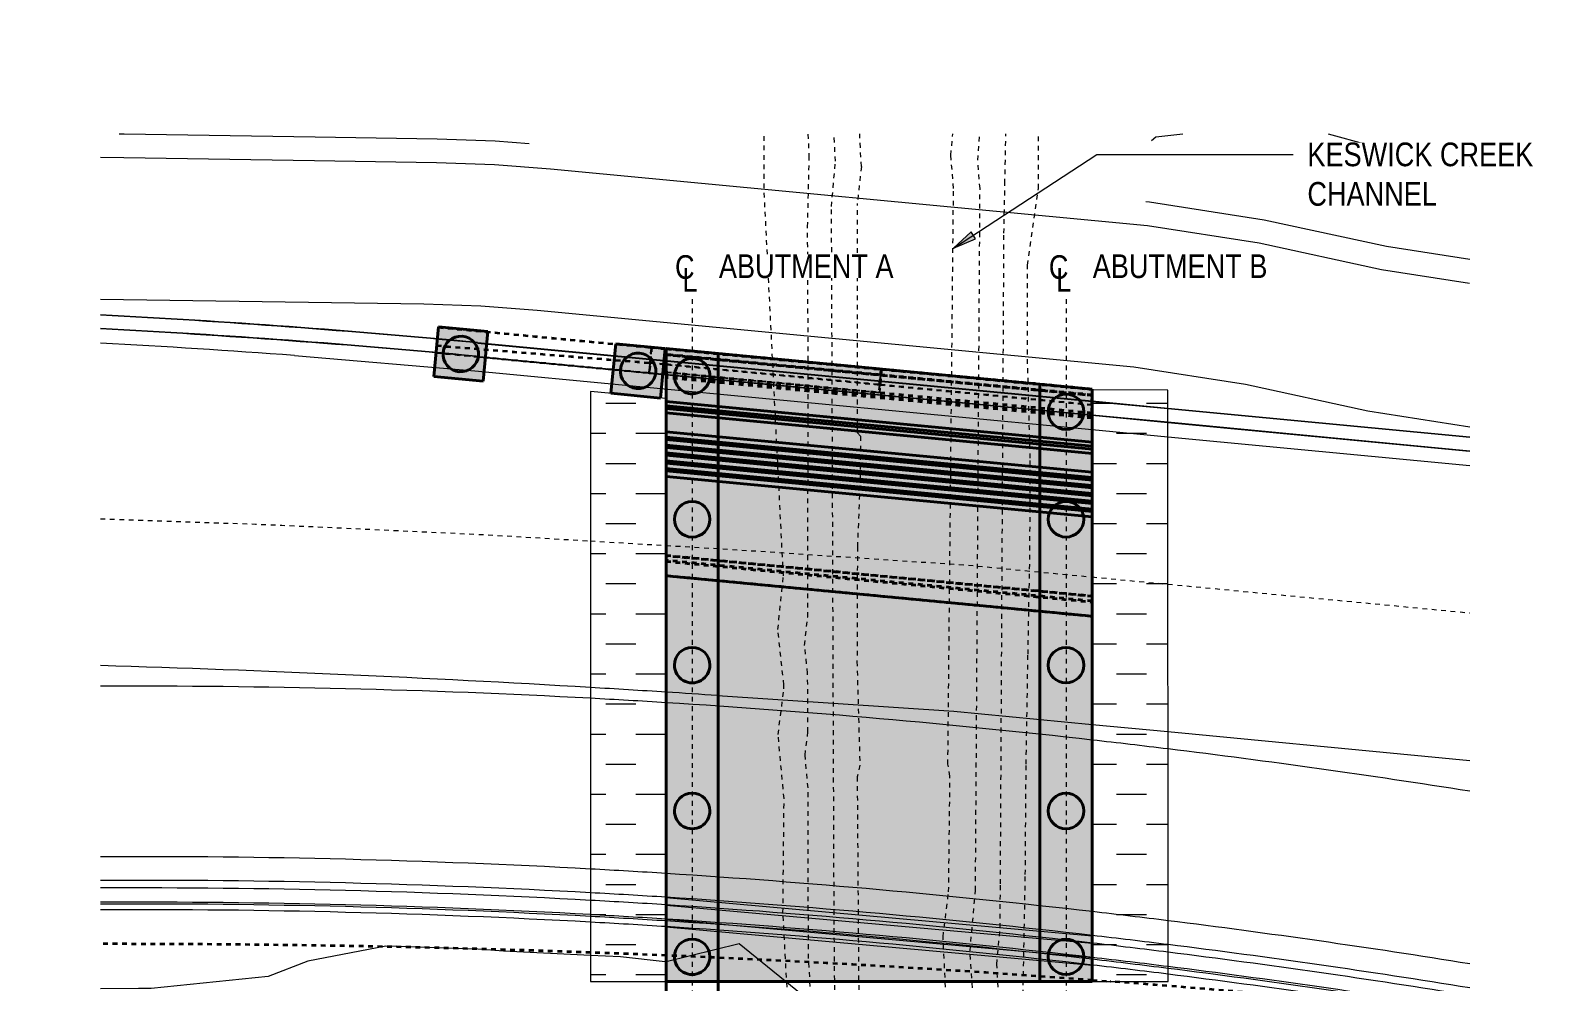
# Model space of a CAD drawing. Header units: metres. Extents: x 567 to 803, y 3 to 1697.
# Drawn here: x 628.19 to 660.23, y 1676.5 to 1696.59 of the extents above; entities that cross this region are included whole.
import ezdxf

# ---------------------------------------------------------------- set-up
doc = ezdxf.new("R2010")
doc.units = ezdxf.units.M
for name, pattern in [('ControlLine', [0.02, 0.0125, -0.0025, 0.0025, -0.0025]), ('IMPORT-LNMK-LaneLine3 _3_', [0.012, 0.003, -0.009]), ('JacobsDash', [0.0045, 0.003, -0.0015]), ('JacobsDoubleCenter', [0.0255, 0.015, -0.0015, 0.003, -0.0015, 0.003, -0.0015]), ('JacobsGridLine', [0.0145, 0.01, -0.001, 0.0025, -0.001])]:
    doc.linetypes.add(name, pattern=pattern)
for name, color, linetype, lineweight in [('BRIDGE-ABUTMENT-CONC', 7, 'Continuous', 40), ('D-BDGE', 7, 'Continuous', 13), ('D-BDGE-FLOOR', 7, 'Continuous', 40), ('D-BDGE-FLOOR-PAT', 7, 'Continuous', 40), ('D-BDGE-FNDN', 7, 'Continuous', 40), ('D-BDGE-FNDN-PILE-CAP', 7, 'Continuous', 40), ('D-BDGE-FNDN-PILE-CONC', 7, 'Continuous', 40), ('D-BDGE-FRAMING', 7, 'Continuous', 40), ('D-BDGE-GEN-MOD', 7, 'Continuous', 25), ('D-BDGE-LINE', 7, 'Continuous', 9), ('D-ENHA-GEN-LINE', 7, 'Continuous', 9), ('D-ENHA-GEN-LINE-GRIDS', 7, 'Continuous', 9), ('D-ENHA-TEXT', 7, 'Continuous', 9)]:
    doc.layers.add(name, color=color, linetype=linetype, lineweight=lineweight)
doc.styles.add('Arial Narrow', font='ARIALN.TTF', dxfattribs={"height": 0.0025})
doc.styles.add('Arial Narrow_1', font='ARIALN.TTF', dxfattribs={"height": 0.5})

# ---------------------------------------------------------------- blocks, each defined once
blk = doc.blocks.new('T2DPAA-T2D-PWA-RW-M2D-000002_ControlLinesMinor_rvt-2-DRG-2871033 - CONSTRUCTION SEQUENCE STAGE B4')
at = {"layer": 'D-BDGE', "color": 150, "linetype": 'ControlLine', "lineweight": 35, "true_color": 0x0080ff}
for p, q in [((589.369, 1676.531), (589.746, 1676.503)), ((597.318, 1675.829), (597.341, 1675.826)), ((568.408, 1666.053), (597.341, 1666.018))]:
    blk.add_line(p, q, dxfattribs=at)
for start, end in [(87.94356, 90.06282), (87.61589, 87.94356), (85.76961, 87.61589), (84.13687, 85.69242)]:
    blk.add_arc((568.715, 1397.294), 280, start, end, dxfattribs=at)
blk = doc.blocks.new('T2DPAA-T2D-C3S-TS-M2D-103201_dwg-40804935-DRG-2871033 - CONSTRUCTION SEQUENCE STAGE B4')
at = {"color": 9, "lineweight": 18, "true_color": 0xc3c3c3}
for p, q in [((156.308, 325.547), (169.353, 325.417)), ((156.305, 325.257), (169.378, 325.126)), ((156.305, 325.247), (169.379, 325.116)), ((156.305, 325.247), (169.379, 325.116)), ((156.308, 325.537), (169.354, 325.407)), ((169.353, 325.417), (170.96, 325.401)), ((169.354, 325.407), (170.961, 325.391)), ((170.96, 325.401), (177.367, 325.337)), ((170.961, 325.391), (177.368, 325.327)), ((169.378, 325.126), (170.985, 325.11)), ((169.379, 325.116), (170.986, 325.1)), ((169.379, 325.116), (170.986, 325.1)), ((170.985, 325.11), (177.392, 325.046)), ((170.986, 325.1), (177.392, 325.036)), ((170.986, 325.1), (177.392, 325.036)), ((169.404, 324.816), (171.012, 324.8)), ((171.012, 324.8), (177.418, 324.736)), ((169.935, 318.611), (171.542, 318.594))]:
    blk.add_line(p, q, dxfattribs=at)
at = {"color": 9, "linetype": 'IMPORT-LNMK-LaneLine3 _3_', "lineweight": 18, "true_color": 0xc3c3c3}
for p, q in [((169.67, 321.713), (171.277, 321.697)), ((159.041, 321.574), (160.644, 321.614))]:
    blk.add_line(p, q, dxfattribs=at)
at = {"color": 9, "lineweight": 18, "true_color": 0xc3c3c3, "flags": 128}
for points in [[(173.847, 331.461), (175.527, 331.151), (176.882, 331.042)], [(170.141, 331.004), (170.223, 331.088), (170.786, 331.201)], [(148.389, 329.299), (148.497, 329.306), (152.519, 329.585), (155.095, 329.763), (156.321, 329.823), (157.037, 329.83)], [(170.128, 329.709), (170.209, 329.708), (172.65, 329.538), (175.273, 329.197), (177.05, 329.073)], [(148.038, 328.773), (148.532, 328.807), (152.553, 329.086), (155.12, 329.263), (156.346, 329.323), (157.537, 329.335), (170.204, 329.208), (172.586, 329.042), (175.208, 328.701), (177.092, 328.569)], [(148.292, 325.785), (155.109, 326.263), (156.316, 326.324), (157.507, 326.335), (170.174, 326.209), (172.556, 326.042), (175.178, 325.701), (177.349, 325.549)], [(152.478, 324.946), (156.302, 324.947), (169.404, 324.816)], [(161.994, 318.549), (166.996, 318.64), (169.935, 318.611)], [(171.542, 318.594), (176.995, 318.54), (177.945, 318.53)], [(178.48, 312.235), (177.76, 312.247), (175.888, 312.252), (175.279, 312.261), (172.807, 312.417), (171.716, 312.498), (170.334, 312.566), (167.856, 312.528), (165.38, 312.287), (164.564, 312.225), (162.895, 313.364), (161.387, 312.856)], [(159.782, 312.853), (157.94, 312.783), (157.397, 312.783), (155.46, 312.682), (153.842, 312.225), (153.032, 311.833), (150.59, 311.373), (150.327, 311.346), (149.525, 311.27)], [(161.387, 312.856), (161.369, 312.849), (160.419, 312.878), (159.782, 312.853)]]:
    blk.add_lwpolyline(points, dxfattribs=at)
at = {"color": 9, "linetype": 'IMPORT-LNMK-LaneLine3 _3_', "lineweight": 18, "true_color": 0xc3c3c3, "flags": 128}
for points in [[(160.644, 321.614), (162.025, 321.649), (167.027, 321.74), (169.67, 321.713)], [(148.684, 321.165), (148.769, 321.169), (151.961, 321.329), (152.515, 321.353), (156.267, 321.498), (157.024, 321.523), (159.041, 321.574)], [(171.277, 321.697), (177.026, 321.64), (177.682, 321.633)]]:
    blk.add_lwpolyline(points, dxfattribs=at)
at = {"color": 9, "lineweight": 18, "true_color": 0xc3c3c3}
for centre, radius, start, end in [((154.429, 138.757), 186.8, 89.42383, 91.87438), ((154.429, 138.757), 186.79, 89.42383, 91.87422), ((154.429, 138.757), 186.51, 89.42382, 91.86974), ((154.429, 138.757), 186.5, 89.42382, 91.86958), ((154.429, 138.757), 186.5, 89.42382, 91.86958), ((154.429, 138.757), 186.2, 90.60064, 91.86472), ((168.47, -39.993), 358.6, 91.2086, 91.46474), ((168.47, -39.993), 358.6, 91.03467, 91.2086), ((168.47, -39.993), 358.6, 91.46474, 93.12088), ((164.973, 138.351), 180, 91.79876, 95.09622), ((164.973, 138.351), 180, 91.28859, 91.79876), ((164.973, 138.351), 180, 88.41116, 91.28859), ((164.973, 138.351), 180, 87.89837, 88.41116), ((164.973, 138.351), 180, 85.84951, 87.89837), ((164.973, 138.351), 176.4, 91.73638, 95.10113), ((164.973, 138.351), 176.4, 91.2157, 91.73638), ((164.973, 138.351), 176.4, 88.2784, 91.2157), ((164.973, 138.351), 176.4, 87.75501, 88.2784), ((164.973, 138.351), 176.4, 85.66414, 87.75501), ((164.973, 138.351), 175.9, 91.72749, 95.10182), ((164.973, 138.351), 175.9, 91.72751, 95.10182), ((164.973, 138.351), 175.74, 91.72465, 95.10205), ((164.973, 138.351), 175.9, 91.20534, 91.72749), ((164.973, 138.351), 175.9, 91.20535, 91.72751), ((164.973, 138.351), 175.74, 91.20203, 91.72465), ((164.973, 138.351), 175.9, 88.25954, 91.20534), ((164.973, 138.351), 175.9, 88.25952, 91.20535), ((164.973, 138.351), 175.74, 88.2535, 91.20203), ((164.973, 138.351), 175.9, 87.73461, 88.25954), ((164.973, 138.351), 175.9, 87.73464, 88.25952), ((164.973, 138.351), 175.9, 85.63778, 87.73461), ((164.973, 138.351), 175.9, 85.63778, 87.73464), ((164.973, 138.351), 175.439, 91.71927, 95.10247), ((164.973, 138.351), 175.439, 91.19575, 91.71927), ((164.973, 138.351), 175.4, 91.19493, 91.71858), ((164.973, 138.351), 175.439, 88.24206, 91.19575), ((164.973, 138.351), 175.4, 88.24053, 91.19493), ((164.973, 138.351), 175.74, 87.72809, 88.2535), ((164.973, 138.351), 175.439, 87.71575, 88.24206), ((164.973, 138.351), 175.74, 85.62934, 87.72809), ((164.973, 138.351), 175.4, 91.71858, 95.10253), ((164.973, 138.351), 175.28, 91.71642, 95.1027), ((164.973, 138.351), 175.28, 91.19242, 91.71642), ((164.973, 138.351), 175.28, 88.23598, 91.19242), ((164.973, 138.351), 175.4, 87.71416, 88.24053), ((164.973, 138.351), 175.28, 87.70919, 88.23598), ((164.973, 138.351), 175.439, 85.61338, 87.71575), ((164.973, 138.351), 175.4, 85.61128, 87.71416), ((164.973, 138.351), 175.28, 85.60489, 87.70919)]:
    blk.add_arc(centre, radius, start, end, dxfattribs=at)
blk = doc.blocks.new('T2DPAA-T2D-PWC-TS-M2D-100010_TempWorksDesign_rvt-2-DRG-2871033 - CONSTRUCTION SEQUENCE STAGE B4')
at = {"color": 9, "lineweight": 18, "true_color": 0xc3c3c3, "rotation": 355.1443168073812}
blk.add_blockref('T2DPAA-T2D-C3S-TS-M2D-103201_dwg-40804935-DRG-2871033 - CONSTRUCTION SEQUENCE STAGE B4', (393.072, 1378.848), dxfattribs=at)
blk = doc.blocks.new('08_ADC_Barrier_Precast_T2D_MBP-02-B - MBP-02-B-7218689-DRG-2871033 - CONSTRUCTION SEQUENCE STAGE B4')
at = {"layer": 'D-BDGE-GEN-MOD', "linetype": 'JacobsDoubleCenter'}
for p, q in [((-2.307, 0.55), (-2.311, 0.55)), ((-2.311, 0.55), (2.246, 0.55)), ((-2.311, 0.55), (-2.31, 0.535)), ((-2.31, 0.535), (-2.283, 0.226)), ((2.246, 0.535), (-2.31, 0.535)), ((-2.305, 0.535), (-2.307, 0.55)), ((2.25, 0.55), (-2.307, 0.55)), ((-2.297, 0.435), (-2.305, 0.535)), ((-2.305, 0.535), (2.25, 0.535)), ((-2.295, 0.42), (-2.297, 0.435)), ((2.25, 0.435), (-2.297, 0.435)), ((-2.296, 0.42), (-2.295, 0.42)), ((-2.265, 0.047), (-2.296, 0.42)), ((2.249, 0.42), (-2.296, 0.42)), ((-2.295, 0.42), (2.25, 0.42)), ((2.246, 0.55), (2.25, 0.55)), ((2.246, 0.535), (2.246, 0.55)), ((2.246, 0.226), (2.246, 0.535)), ((2.25, 0.42), (2.249, 0.42)), ((2.249, 0.42), (2.249, 0.047)), ((2.25, 0.55), (2.25, 0.535)), ((2.25, 0.535), (2.25, 0.435)), ((2.25, 0.435), (2.25, 0.42)), ((-2.283, 0.226), (2.246, 0.226)), ((-2.282, 0.209), (-2.283, 0.226)), ((-2.265, 0.047), (-2.282, 0.209)), ((2.246, 0.209), (-2.282, 0.209)), ((2.249, 0.047), (-2.265, 0.047)), ((2.246, 0.226), (2.246, 0.209)), ((2.246, 0.209), (2.249, 0.047))]:
    blk.add_line(p, q, dxfattribs=at)
blk = doc.blocks.new('08_ADC_Barrier_Precast_T2D_MBP-02-B - MBP-02-B-7218747-DRG-2871033 - CONSTRUCTION SEQUENCE STAGE B4')
at = {"layer": 'D-BDGE-GEN-MOD', "linetype": 'JacobsDoubleCenter'}
for p, q in [((-2.25, 0.55), (-2.255, 0.55)), ((-2.255, 0.55), (2.209, 0.55)), ((-2.255, 0.55), (-2.255, 0.535)), ((-2.255, 0.535), (-2.255, 0.226)), ((2.21, 0.535), (-2.255, 0.535)), ((-2.251, 0.42), (-2.25, 0.42)), ((-2.251, 0.047), (-2.251, 0.42)), ((2.221, 0.42), (-2.251, 0.42)), ((-2.25, 0.535), (-2.25, 0.55)), ((2.214, 0.55), (-2.25, 0.55)), ((-2.25, 0.435), (-2.25, 0.535)), ((-2.25, 0.535), (2.21, 0.535)), ((-2.25, 0.42), (-2.25, 0.435)), ((2.22, 0.435), (-2.25, 0.435)), ((-2.25, 0.42), (2.221, 0.42)), ((2.209, 0.55), (2.214, 0.55)), ((2.21, 0.535), (2.209, 0.55)), ((2.236, 0.226), (2.21, 0.535)), ((2.21, 0.535), (2.215, 0.535)), ((2.214, 0.55), (2.215, 0.535)), ((2.215, 0.535), (2.224, 0.435)), ((2.224, 0.435), (2.22, 0.435)), ((2.221, 0.42), (2.225, 0.42)), ((2.224, 0.42), (2.221, 0.42)), ((2.224, 0.435), (2.225, 0.42)), ((2.225, 0.42), (2.224, 0.42)), ((2.224, 0.42), (2.245, 0.169)), ((-2.255, 0.226), (2.236, 0.226)), ((-2.255, 0.209), (-2.255, 0.226)), ((-2.251, 0.047), (-2.255, 0.209)), ((2.238, 0.209), (-2.255, 0.209)), ((2.255, 0.047), (-2.251, 0.047)), ((2.236, 0.226), (2.238, 0.209)), ((2.238, 0.209), (2.255, 0.047)), ((2.245, 0.169), (2.255, 0.047))]:
    blk.add_line(p, q, dxfattribs=at)
blk = doc.blocks.new('Floors 6 - Floors 6-5450700-DRG-2871033 - CONSTRUCTION SEQUENCE STAGE B4')
at = {"layer": 'D-BDGE-FLOOR-PAT', "linetype": 'JacobsDoubleCenter', "true_color": 0xe1e1e1}
for points in [[(444.648, 1728.479), (444.648, 1728.483), (435.608, 1728.573), (435.609, 1728.57), (444.488, 1728.481)], [(444.657, 1728.38), (444.654, 1728.412), (435.608, 1728.57), (435.617, 1728.475), (444.513, 1728.381)], [(444.659, 1728.355), (444.657, 1728.377), (435.616, 1728.475), (435.619, 1728.449), (444.499, 1728.357)], [(444.684, 1728.059), (444.659, 1728.355), (435.618, 1728.447), (435.645, 1728.149), (444.524, 1728.06)], [(444.654, 1728.412), (444.648, 1728.479), (435.86, 1728.565), (444.494, 1728.415)], [(444.657, 1728.377), (444.657, 1728.38), (443.029, 1728.394), (444.497, 1728.378)]]:
    blk.add_hatch(color=254, dxfattribs=at).paths.add_polyline_path(points)
at = {"layer": 'D-BDGE-FLOOR', "color": 252, "linetype": 'JacobsDoubleCenter', "true_color": 0x888888}
for p, q in [((435.608, 1728.574), (444.648, 1728.483)), ((435.608, 1728.57), (435.608, 1728.57)), ((444.648, 1728.479), (435.609, 1728.57)), ((444.657, 1728.38), (435.617, 1728.475)), ((435.619, 1728.449), (444.659, 1728.355)), ((444.654, 1728.412), (444.648, 1728.479)), ((444.657, 1728.377), (444.657, 1728.38)), ((435.644, 1728.149), (435.644, 1728.149)), ((435.644, 1728.149), (444.684, 1728.058)), ((444.684, 1728.058), (435.644, 1728.149)), ((444.684, 1728.058), (444.684, 1728.058))]:
    blk.add_line(p, q, dxfattribs=at)
at = {"layer": 'D-BDGE-FLOOR', "color": 252, "linetype": 'JacobsDoubleCenter', "true_color": 0x888888, "flags": 128}
for points in [[(435.644, 1728.149), (435.638, 1728.22), (435.632, 1728.291), (435.626, 1728.362), (435.62, 1728.432), (435.614, 1728.503), (435.608, 1728.574)], [(435.608, 1728.57), (435.608, 1728.571), (435.608, 1728.573), (435.608, 1728.574)], [(435.608, 1728.57), (435.612, 1728.522), (435.616, 1728.475)], [(435.616, 1728.475), (435.617, 1728.462), (435.618, 1728.449)], [(435.644, 1728.149), (435.637, 1728.224), (435.631, 1728.299), (435.625, 1728.374), (435.618, 1728.449)], [(444.648, 1728.483), (444.654, 1728.412), (444.66, 1728.342), (444.666, 1728.271), (444.672, 1728.2), (444.678, 1728.129), (444.684, 1728.058)], [(444.648, 1728.483), (444.648, 1728.482), (444.648, 1728.48), (444.648, 1728.479)], [(444.657, 1728.38), (444.655, 1728.396), (444.654, 1728.412)], [(444.659, 1728.355), (444.658, 1728.366), (444.657, 1728.377)], [(444.659, 1728.355), (444.665, 1728.281), (444.671, 1728.207), (444.678, 1728.133), (444.684, 1728.058)]]:
    blk.add_lwpolyline(points, dxfattribs=at)
blk = doc.blocks.new('01_SFO_FRP_Pile_CastInPlace_CS - CAST-IN-PLACE PILE - 0750-7668704-DRG-2871033 - CONSTRUCTION SEQUENCE STAGE B4')
at = {"layer": 'D-BDGE-FNDN-PILE-CONC'}
for start, end in [(90, 270), (90, 270), (270, 90), (270, 90)]:
    blk.add_arc((0, 0), 0.375, start, end, dxfattribs=at)
blk = doc.blocks.new('Upstand North - Upstand North-7372798-DRG-2871033 - CONSTRUCTION SEQUENCE STAGE B4')
at = {"layer": 'D-BDGE-FRAMING', "linetype": 'JacobsDoubleCenter'}
for p, q in [((435.247, 1732.799), (435.279, 1732.426)), ((435.247, 1732.799), (435.248, 1732.799)), ((444.287, 1732.707), (435.247, 1732.799)), ((435.248, 1732.799), (444.288, 1732.707)), ((435.285, 1732.362), (435.248, 1732.799)), ((444.319, 1732.334), (444.287, 1732.707)), ((444.288, 1732.707), (444.287, 1732.707)), ((444.288, 1732.707), (444.325, 1732.27)), ((435.279, 1732.426), (435.285, 1732.362)), ((444.319, 1732.334), (435.279, 1732.426)), ((444.325, 1732.27), (435.285, 1732.362)), ((444.325, 1732.27), (444.319, 1732.334))]:
    blk.add_line(p, q, dxfattribs=at)
blk = doc.blocks.new('CS_Annot_Centreline Symbol1 - CS_Annot_Centreline Symbol 2-5308920-DRG-2871033 - CONSTRUCTION SEQUENCE STAGE B4')
at = {"layer": 'D-ENHA-GEN-LINE', "char_height": 0.0025, "attachment_point": 1, "style": 'Arial Narrow'}
for s, insert, width in [('C  ', (-0.00119, 0.00463), 0.0044093), ('L', (-0.00041, 0.00329), 0.0019241)]:
    blk.add_mtext(s, dxfattribs=dict(at, insert=insert, width=width))

msp = doc.modelspace()

# ---------------------------------------------------------------- hatches: boundary and pattern name
at = {"layer": 'BRIDGE-ABUTMENT-CONC', "true_color": 0xc0c0c0}
msp.add_hatch(color=9, dxfattribs=at).paths.add_polyline_path([(642.722, 1689.763), (642.722, 1689.763), (642.325, 1689.801)])
at = {"layer": 'D-BDGE-FLOOR-PAT', "lineweight": 5, "true_color": 0xe1e1e1}
for points in [[(650.622, 1688.442), (650.622, 1689.013), (641.622, 1689.868), (641.622, 1689.299), (649.559, 1688.543)], [(650.622, 1688.404), (650.622, 1688.442), (641.622, 1689.299), (641.622, 1689.259), (649.559, 1688.505)]]:
    msp.add_hatch(color=254, dxfattribs=at).paths.add_polyline_path(points)
at = {"layer": 'D-BDGE-FLOOR-PAT', "true_color": 0xe1e1e1}
for points in [[(650.622, 1684.642), (650.622, 1688.404), (641.622, 1689.258), (641.623, 1685.498), (650.489, 1684.655)], [(650.622, 1676.499), (650.622, 1684.216), (641.622, 1685.071), (641.623, 1676.499), (649.559, 1676.499)]]:
    msp.add_hatch(color=254, dxfattribs=at).paths.add_polyline_path(points)
at = {"layer": 'D-BDGE-FNDN-PILE-CAP', "lineweight": 5, "true_color": 0xc0c0c0}
for points in [[(637.755, 1689.182), (637.855, 1690.227), (636.809, 1690.326), (636.71, 1689.281), (636.9, 1689.263)], [(641.503, 1688.824), (641.602, 1689.87), (640.557, 1689.969), (640.457, 1688.924), (640.936, 1688.878)]]:
    msp.add_hatch(color=9, dxfattribs=at).paths.add_polyline_path(points)
at = {"layer": 'D-BDGE-LINE'}
h = msp.add_hatch(dxfattribs=at)
h.set_pattern_fill('FP_1', color=256, style=0, pattern_type=2)
h.set_pattern_definition([(0, (225.0549, -30.867), (0.635, 0.635), [0.635, -0.635])])
h.paths.add_polyline_path([(652.23, 1676.499), (652.223, 1688.993), (650.623, 1688.997), (650.63, 1676.499), (651.368, 1676.499)])
h.paths.add_polyline_path([(640.023, 1676.499), (641.623, 1676.499), (641.623, 1688.813), (640.023, 1688.965), (640.023, 1677.82)])
at = {"layer": 'D-ENHA-TEXT'}
msp.add_hatch(color=256, dxfattribs=at).paths.add_polyline_path([(647.695, 1691.986), (648.162, 1692.186), (648.065, 1692.334)])

# ---------------------------------------------------------------- linework, layer by layer
at = {"layer": 'BRIDGE-ABUTMENT-CONC'}
for p, q in [((641.622, 1689.868), (641.622, 1689.868)), ((641.622, 1689.868), (641.622, 1688.813)), ((642.722, 1689.763), (641.622, 1689.868)), ((641.622, 1689.868), (642.722, 1689.763)), ((641.622, 1688.813), (641.622, 1689.868)), ((642.722, 1689.763), (642.722, 1676.5)), ((642.722, 1676.5), (642.722, 1689.763)), ((642.722, 1689.763), (642.722, 1689.763)), ((649.522, 1676.499), (649.522, 1689.117)), ((650.022, 1689.07), (649.522, 1689.117)), ((649.522, 1689.117), (649.522, 1689.117)), ((649.522, 1676.499), (649.522, 1689.117)), ((649.522, 1689.117), (650.022, 1689.07)), ((650.622, 1689.012), (650.022, 1689.07)), ((650.022, 1689.07), (650.622, 1689.013)), ((650.622, 1689.013), (650.622, 1689.012)), ((650.622, 1689.011), (650.622, 1689.012)), ((650.622, 1689.013), (650.622, 1689.012)), ((650.622, 1689.012), (650.622, 1676.499)), ((650.622, 1676.499), (650.622, 1689.011)), ((641.622, 1688.813), (641.622, 1676.501)), ((641.622, 1676.501), (641.622, 1688.813)), ((641.622, 1676.501), (641.622, 1676.5)), ((641.622, 1676.5), (641.622, 1676.501)), ((641.622, 1676.5), (641.622, 1676.5)), ((641.622, 1676.499), (641.622, 1666.038)), ((641.622, 1666.038), (641.622, 1676.499)), ((642.222, 1676.5), (641.623, 1676.5)), ((641.623, 1676.5), (642.222, 1676.5)), ((642.722, 1676.5), (641.623, 1676.5)), ((641.623, 1676.5), (642.722, 1676.5)), ((642.722, 1676.5), (642.222, 1676.5)), ((642.222, 1676.5), (642.722, 1676.5)), ((642.722, 1676.5), (642.722, 1676.5)), ((642.722, 1666.037), (642.722, 1676.5)), ((642.722, 1676.5), (642.722, 1666.037)), ((649.522, 1676.499), (650.622, 1676.499)), ((650.622, 1676.499), (649.522, 1676.499))]:
    msp.add_line(p, q, dxfattribs=at)
at = {"layer": 'D-BDGE', "color": 8, "linetype": 'JacobsDash', "lineweight": 15, "true_color": 0x808080}
for p, q in [((643.691, 1693.256), (643.694, 1694.404)), ((644.647, 1693.897), (644.626, 1694.404)), ((645.199, 1693.823), (645.17, 1694.404)), ((645.747, 1693.711), (645.712, 1694.404)), ((647.639, 1693.949), (647.678, 1694.404)), ((648.207, 1693.844), (648.248, 1694.404)), ((648.781, 1693.351), (648.8, 1694.404)), ((649.49, 1693.249), (649.493, 1694.404)), ((644.611, 1692.437), (644.647, 1693.897)), ((645.117, 1692.867), (645.199, 1693.823)), ((647.695, 1693.252), (647.639, 1693.949)), ((648.255, 1693.246), (648.207, 1693.844)), ((645.747, 1693.711), (645.663, 1692.935)), ((644.1, 1685.066), (643.691, 1693.256)), ((647.576, 1681.092), (647.695, 1693.252)), ((648.159, 1678.424), (648.255, 1693.246)), ((648.761, 1692.303), (648.781, 1693.351)), ((649.259, 1691.631), (649.49, 1693.249)), ((645.173, 1677.707), (645.117, 1692.867)), ((645.666, 1688.09), (645.663, 1692.935)), ((644.627, 1689.012), (644.611, 1692.437)), ((648.686, 1678.563), (648.761, 1692.303)), ((649.261, 1689.546), (649.259, 1691.631)), ((649.315, 1687.552), (649.261, 1689.546)), ((644.614, 1685.403), (644.627, 1689.012)), ((645.666, 1688.09), (645.727, 1688.017)), ((645.727, 1688.017), (645.725, 1687.177)), ((649.31, 1685.607), (649.315, 1687.552)), ((645.725, 1687.177), (645.664, 1685.683)), ((645.664, 1685.683), (645.655, 1683.263)), ((649.269, 1683.412), (649.31, 1685.607)), ((643.983, 1683.937), (644.11, 1685.166)), ((644.613, 1684.198), (644.614, 1685.403)), ((644.547, 1683.601), (644.613, 1684.198)), ((644.11, 1682.769), (643.983, 1683.937)), ((644.612, 1683.015), (644.547, 1683.601)), ((645.655, 1683.263), (645.716, 1681.069)), ((649.229, 1681.092), (649.269, 1683.412)), ((644.619, 1681.775), (644.612, 1683.015)), ((643.988, 1681.717), (644.111, 1682.684)), ((644.111, 1682.684), (644.11, 1682.769)), ((644.114, 1680.367), (643.988, 1681.717)), ((644.557, 1681.279), (644.619, 1681.775)), ((644.621, 1680.592), (644.557, 1681.279)), ((645.716, 1681.069), (645.659, 1680.826)), ((647.62, 1680.836), (647.576, 1681.092)), ((649.212, 1678.762), (649.229, 1681.092)), ((645.659, 1680.826), (645.729, 1671.126)), ((647.592, 1678.396), (647.62, 1680.836)), ((644.091, 1677.958), (644.114, 1680.367)), ((644.62, 1678.197), (644.621, 1680.592)), ((649.129, 1674.223), (649.212, 1678.762)), ((647.473, 1677.444), (647.592, 1678.396)), ((648.044, 1677.149), (648.159, 1678.424)), ((648.679, 1677.633), (648.686, 1678.563)), ((644.633, 1677.817), (644.62, 1678.197)), ((644.198, 1675.985), (644.091, 1677.958)), ((644.631, 1676.987), (644.633, 1677.817)), ((645.208, 1673.927), (645.173, 1677.707)), ((647.546, 1675.986), (647.473, 1677.444)), ((648.609, 1676.864), (648.679, 1677.633)), ((648.123, 1675.971), (648.044, 1677.149)), ((644.693, 1675.999), (644.631, 1676.987)), ((648.652, 1676.185), (648.609, 1676.864))]:
    msp.add_line(p, q, dxfattribs=at)
at = {"layer": 'D-BDGE', "lineweight": 15}
for p, q in [((641.623, 1688.813), (640.023, 1688.965)), ((640.023, 1688.965), (640.023, 1676.499)), ((652.223, 1688.993), (650.623, 1688.997)), ((650.623, 1688.997), (650.63, 1676.499)), ((652.23, 1676.499), (652.223, 1688.993)), ((641.623, 1676.499), (641.623, 1688.813)), ((640.023, 1676.499), (641.623, 1676.499)), ((650.63, 1676.499), (652.23, 1676.499))]:
    msp.add_line(p, q, dxfattribs=at)
at = {"layer": 'D-BDGE', "color": 1, "lineweight": 15, "true_color": 0xff0000}
for p, q in [((641.622, 1678.277), (650.622, 1677.467)), ((641.622, 1678.117), (650.622, 1677.314)), ((641.622, 1677.816), (650.622, 1677.011)), ((641.622, 1677.656), (650.622, 1676.85))]:
    msp.add_line(p, q, dxfattribs=at)
at = {"layer": 'D-BDGE-FLOOR', "color": 252, "true_color": 0x888888}
for p, q in [((650.622, 1689.013), (641.622, 1689.868)), ((641.622, 1676.499), (641.622, 1689.868)), ((650.622, 1689.013), (650.622, 1676.499)), ((650.622, 1687.895), (641.623, 1688.751)), ((641.623, 1688.66), (650.622, 1687.805)), ((650.622, 1687.745), (641.623, 1688.6)), ((641.623, 1688.51), (650.622, 1687.654)), ((650.622, 1687.257), (641.623, 1688.112)), ((641.623, 1687.997), (650.622, 1687.142)), ((650.622, 1687.091), (641.623, 1687.947)), ((641.623, 1687.831), (650.622, 1686.976)), ((650.622, 1686.926), (641.623, 1687.781)), ((641.623, 1687.665), (650.622, 1686.81)), ((650.622, 1686.76), (641.623, 1687.615)), ((641.623, 1687.5), (650.622, 1686.644)), ((650.622, 1686.594), (641.623, 1687.449)), ((641.623, 1687.334), (650.622, 1686.479)), ((650.622, 1686.428), (641.623, 1687.284)), ((641.623, 1687.168), (650.622, 1686.313)), ((650.622, 1684.216), (641.623, 1685.071)), ((650.622, 1676.499), (641.623, 1676.499))]:
    msp.add_line(p, q, dxfattribs=at)
at = {"layer": 'D-BDGE-FLOOR', "color": 252, "linetype": 'JacobsDoubleCenter', "true_color": 0x888888}
for p, q in [((641.622, 1689.299), (641.622, 1689.868)), ((641.622, 1689.868), (641.622, 1689.868)), ((641.622, 1689.868), (641.622, 1689.259)), ((641.622, 1689.868), (646.133, 1689.439)), ((641.622, 1689.868), (646.133, 1689.439)), ((641.622, 1689.259), (641.622, 1689.299)), ((650.622, 1688.442), (641.622, 1689.299)), ((650.622, 1688.404), (641.622, 1689.259)), ((646.133, 1689.439), (650.622, 1689.013)), ((646.133, 1689.439), (650.622, 1689.013)), ((650.622, 1688.404), (650.622, 1689.013)), ((650.622, 1689.013), (650.622, 1689.013)), ((650.622, 1689.013), (650.622, 1688.442)), ((650.622, 1688.442), (650.622, 1688.404))]:
    msp.add_line(p, q, dxfattribs=at)
at = {"layer": 'D-BDGE-FLOOR', "color": 252, "true_color": 0x888888, "flags": 128}
for points in [[(641.622, 1688.689), (641.622, 1688.699), (641.622, 1688.71), (641.622, 1688.721), (641.622, 1688.731), (641.622, 1688.739), (641.622, 1688.745), (641.622, 1688.749), (641.622, 1688.751), (641.622, 1688.75), (641.622, 1688.746), (641.622, 1688.74), (641.622, 1688.732), (641.622, 1688.722)], [(641.622, 1688.722), (641.622, 1688.712), (641.622, 1688.701), (641.622, 1688.69), (641.622, 1688.68), (641.622, 1688.672), (641.622, 1688.666), (641.622, 1688.662), (641.622, 1688.66), (641.622, 1688.661), (641.622, 1688.665), (641.622, 1688.671), (641.622, 1688.679), (641.622, 1688.689)], [(641.622, 1688.538), (641.622, 1688.549), (641.622, 1688.56), (641.622, 1688.57), (641.622, 1688.58), (641.622, 1688.588), (641.622, 1688.595), (641.622, 1688.599), (641.622, 1688.6), (641.622, 1688.599), (641.622, 1688.595), (641.622, 1688.589), (641.622, 1688.581), (641.622, 1688.572)], [(641.622, 1688.572), (641.622, 1688.561), (641.622, 1688.55), (641.622, 1688.54), (641.622, 1688.53), (641.622, 1688.522), (641.622, 1688.515), (641.622, 1688.511), (641.622, 1688.51), (641.622, 1688.511), (641.622, 1688.515), (641.622, 1688.521), (641.622, 1688.529), (641.622, 1688.538)], [(641.622, 1688.108), (641.622, 1688.112), (641.622, 1688.112), (641.622, 1688.109), (641.622, 1688.103), (641.622, 1688.094), (641.622, 1688.082), (641.622, 1688.069), (641.622, 1688.056), (641.622, 1688.042), (641.622, 1688.029), (641.622, 1688.017), (641.622, 1688.008), (641.622, 1688.001)], [(641.622, 1688.001), (641.622, 1687.998), (641.622, 1687.997), (641.622, 1688), (641.622, 1688.007), (641.622, 1688.016), (641.622, 1688.027), (641.622, 1688.04), (641.622, 1688.054), (641.622, 1688.068), (641.622, 1688.081), (641.622, 1688.092), (641.622, 1688.102), (641.622, 1688.108)], [(641.622, 1687.943), (641.622, 1687.946), (641.622, 1687.946), (641.622, 1687.943), (641.622, 1687.937), (641.622, 1687.928), (641.622, 1687.917), (641.622, 1687.904), (641.622, 1687.89), (641.622, 1687.876), (641.622, 1687.863), (641.622, 1687.851), (641.622, 1687.842), (641.622, 1687.835)], [(641.622, 1687.835), (641.622, 1687.832), (641.622, 1687.832), (641.622, 1687.835), (641.622, 1687.841), (641.622, 1687.85), (641.622, 1687.861), (641.622, 1687.874), (641.622, 1687.888), (641.622, 1687.902), (641.622, 1687.915), (641.622, 1687.927), (641.622, 1687.936), (641.622, 1687.943)], [(641.622, 1687.777), (641.622, 1687.78), (641.622, 1687.781), (641.622, 1687.778), (641.622, 1687.771), (641.622, 1687.762), (641.622, 1687.751), (641.622, 1687.738), (641.622, 1687.724), (641.622, 1687.71), (641.622, 1687.697), (641.622, 1687.686), (641.622, 1687.676), (641.622, 1687.67)], [(641.622, 1687.67), (641.622, 1687.666), (641.622, 1687.666), (641.622, 1687.669), (641.622, 1687.675), (641.622, 1687.684), (641.622, 1687.696), (641.622, 1687.709), (641.622, 1687.722), (641.622, 1687.736), (641.622, 1687.749), (641.622, 1687.761), (641.622, 1687.77), (641.622, 1687.777)], [(650.622, 1687.867), (650.622, 1687.876), (650.622, 1687.885), (650.622, 1687.891), (650.622, 1687.894), (650.622, 1687.895), (650.622, 1687.894), (650.622, 1687.89), (650.622, 1687.884), (650.622, 1687.875), (650.622, 1687.866), (650.622, 1687.855), (650.622, 1687.844), (650.622, 1687.833)], [(650.622, 1687.833), (650.622, 1687.824), (650.622, 1687.816), (650.622, 1687.81), (650.622, 1687.806), (650.622, 1687.805), (650.622, 1687.806), (650.622, 1687.811), (650.622, 1687.817), (650.622, 1687.825), (650.622, 1687.835), (650.622, 1687.845), (650.622, 1687.856), (650.622, 1687.867)], [(650.622, 1687.716), (650.622, 1687.726), (650.622, 1687.734), (650.622, 1687.74), (650.622, 1687.744), (650.622, 1687.745), (650.622, 1687.743), (650.622, 1687.739), (650.622, 1687.733), (650.622, 1687.725), (650.622, 1687.715), (650.622, 1687.704), (650.622, 1687.693), (650.622, 1687.683)], [(650.622, 1687.683), (650.622, 1687.673), (650.622, 1687.665), (650.622, 1687.659), (650.622, 1687.655), (650.622, 1687.654), (650.622, 1687.656), (650.622, 1687.66), (650.622, 1687.666), (650.622, 1687.674), (650.622, 1687.684), (650.622, 1687.695), (650.622, 1687.706), (650.622, 1687.716)], [(641.622, 1687.611), (641.622, 1687.615), (641.622, 1687.615), (641.622, 1687.612), (641.622, 1687.606), (641.622, 1687.597), (641.622, 1687.585), (641.622, 1687.572), (641.622, 1687.558), (641.622, 1687.545), (641.622, 1687.532), (641.622, 1687.52), (641.622, 1687.511), (641.622, 1687.504)], [(641.622, 1687.504), (641.622, 1687.5), (641.622, 1687.5), (641.622, 1687.503), (641.622, 1687.509), (641.622, 1687.519), (641.622, 1687.53), (641.622, 1687.543), (641.622, 1687.557), (641.622, 1687.57), (641.622, 1687.584), (641.622, 1687.595), (641.622, 1687.605), (641.622, 1687.611)], [(641.622, 1687.413), (641.622, 1687.425), (641.622, 1687.436), (641.622, 1687.443), (641.622, 1687.448), (641.622, 1687.45), (641.622, 1687.448), (641.622, 1687.442), (641.622, 1687.434), (641.622, 1687.424), (641.622, 1687.411), (641.622, 1687.398), (641.622, 1687.384), (641.622, 1687.37)], [(641.622, 1687.37), (641.622, 1687.358), (641.622, 1687.348), (641.622, 1687.34), (641.622, 1687.335), (641.622, 1687.334), (641.622, 1687.336), (641.622, 1687.341), (641.622, 1687.349), (641.622, 1687.36), (641.622, 1687.372), (641.622, 1687.386), (641.622, 1687.4), (641.622, 1687.413)], [(641.622, 1687.28), (641.622, 1687.283), (641.622, 1687.283), (641.622, 1687.28), (641.622, 1687.274), (641.622, 1687.265), (641.622, 1687.254), (641.622, 1687.241), (641.622, 1687.227), (641.622, 1687.213), (641.622, 1687.2), (641.622, 1687.188), (641.622, 1687.179), (641.622, 1687.172)], [(641.622, 1687.172), (641.622, 1687.169), (641.622, 1687.169), (641.622, 1687.172), (641.622, 1687.178), (641.622, 1687.187), (641.622, 1687.198), (641.622, 1687.211), (641.622, 1687.225), (641.622, 1687.239), (641.622, 1687.252), (641.622, 1687.264), (641.622, 1687.273), (641.622, 1687.28)], [(650.622, 1687.146), (650.622, 1687.152), (650.622, 1687.162), (650.622, 1687.173), (650.622, 1687.186), (650.622, 1687.2), (650.622, 1687.214), (650.622, 1687.227), (650.622, 1687.238), (650.622, 1687.247), (650.622, 1687.254), (650.622, 1687.257), (650.622, 1687.257), (650.622, 1687.253)], [(650.622, 1687.253), (650.622, 1687.246), (650.622, 1687.237), (650.622, 1687.225), (650.622, 1687.212), (650.622, 1687.198), (650.622, 1687.185), (650.622, 1687.172), (650.622, 1687.16), (650.622, 1687.151), (650.622, 1687.145), (650.622, 1687.142), (650.622, 1687.142), (650.622, 1687.146)], [(650.622, 1686.98), (650.622, 1686.987), (650.622, 1686.996), (650.622, 1687.008), (650.622, 1687.021), (650.622, 1687.035), (650.622, 1687.048), (650.622, 1687.061), (650.622, 1687.073), (650.622, 1687.082), (650.622, 1687.088), (650.622, 1687.091), (650.622, 1687.091), (650.622, 1687.087)], [(650.622, 1687.087), (650.622, 1687.081), (650.622, 1687.071), (650.622, 1687.06), (650.622, 1687.047), (650.622, 1687.033), (650.622, 1687.019), (650.622, 1687.006), (650.622, 1686.995), (650.622, 1686.986), (650.622, 1686.979), (650.622, 1686.976), (650.622, 1686.976), (650.622, 1686.98)], [(650.622, 1686.814), (650.622, 1686.821), (650.622, 1686.83), (650.622, 1686.842), (650.622, 1686.855), (650.622, 1686.869), (650.622, 1686.883), (650.622, 1686.896), (650.622, 1686.907), (650.622, 1686.916), (650.622, 1686.922), (650.622, 1686.925), (650.622, 1686.925), (650.622, 1686.922)], [(650.622, 1686.922), (650.622, 1686.915), (650.622, 1686.906), (650.622, 1686.894), (650.622, 1686.881), (650.622, 1686.867), (650.622, 1686.853), (650.622, 1686.84), (650.622, 1686.829), (650.622, 1686.82), (650.622, 1686.814), (650.622, 1686.81), (650.622, 1686.811), (650.622, 1686.814)], [(650.622, 1686.649), (650.622, 1686.655), (650.622, 1686.665), (650.622, 1686.676), (650.622, 1686.689), (650.622, 1686.703), (650.622, 1686.717), (650.622, 1686.73), (650.622, 1686.741), (650.622, 1686.75), (650.622, 1686.756), (650.622, 1686.76), (650.622, 1686.759), (650.622, 1686.756)], [(650.622, 1686.756), (650.622, 1686.749), (650.622, 1686.74), (650.622, 1686.728), (650.622, 1686.715), (650.622, 1686.701), (650.622, 1686.687), (650.622, 1686.675), (650.622, 1686.663), (650.622, 1686.654), (650.622, 1686.648), (650.622, 1686.645), (650.622, 1686.645), (650.622, 1686.649)], [(650.622, 1686.515), (650.622, 1686.529), (650.622, 1686.542), (650.622, 1686.556), (650.622, 1686.568), (650.622, 1686.579), (650.622, 1686.587), (650.622, 1686.592), (650.622, 1686.594), (650.622, 1686.593), (650.622, 1686.588), (650.622, 1686.58), (650.622, 1686.57), (650.622, 1686.558)], [(650.622, 1686.558), (650.622, 1686.544), (650.622, 1686.53), (650.622, 1686.517), (650.622, 1686.504), (650.622, 1686.494), (650.622, 1686.486), (650.622, 1686.481), (650.622, 1686.479), (650.622, 1686.48), (650.622, 1686.485), (650.622, 1686.493), (650.622, 1686.503), (650.622, 1686.515)], [(650.622, 1686.317), (650.622, 1686.324), (650.622, 1686.333), (650.622, 1686.345), (650.622, 1686.358), (650.622, 1686.372), (650.622, 1686.385), (650.622, 1686.398), (650.622, 1686.41), (650.622, 1686.419), (650.622, 1686.425), (650.622, 1686.428), (650.622, 1686.428), (650.622, 1686.424)], [(650.622, 1686.424), (650.622, 1686.418), (650.622, 1686.408), (650.622, 1686.397), (650.622, 1686.384), (650.622, 1686.37), (650.622, 1686.356), (650.622, 1686.343), (650.622, 1686.332), (650.622, 1686.323), (650.622, 1686.316), (650.622, 1686.313), (650.622, 1686.313), (650.622, 1686.317)]]:
    msp.add_lwpolyline(points, dxfattribs=at)
at = {"layer": 'D-BDGE-FNDN-PILE-CAP'}
for p, q in [((636.809, 1690.326), (636.71, 1689.281)), ((636.71, 1689.281), (636.809, 1690.326)), ((636.71, 1689.281), (636.809, 1690.326)), ((636.71, 1689.281), (636.809, 1690.326)), ((637.855, 1690.227), (636.809, 1690.326)), ((636.809, 1690.326), (637.855, 1690.227)), ((636.809, 1690.326), (637.855, 1690.227)), ((636.809, 1690.326), (637.855, 1690.227)), ((637.755, 1689.182), (637.855, 1690.227)), ((637.855, 1690.227), (637.755, 1689.182)), ((637.855, 1690.227), (637.755, 1689.182)), ((637.855, 1690.227), (637.755, 1689.182)), ((640.557, 1689.969), (640.457, 1688.924)), ((640.457, 1688.924), (640.557, 1689.969)), ((640.457, 1688.924), (640.557, 1689.969)), ((640.457, 1688.924), (640.557, 1689.969)), ((641.602, 1689.87), (640.557, 1689.969)), ((640.557, 1689.969), (641.602, 1689.87)), ((640.557, 1689.969), (641.602, 1689.87)), ((640.557, 1689.969), (641.602, 1689.87)), ((641.503, 1688.824), (641.602, 1689.87)), ((641.602, 1689.87), (641.503, 1688.824)), ((641.602, 1689.87), (641.503, 1688.824)), ((641.602, 1689.87), (641.503, 1688.824)), ((636.71, 1689.281), (637.755, 1689.182)), ((637.755, 1689.182), (636.71, 1689.281)), ((637.755, 1689.182), (636.71, 1689.281)), ((637.755, 1689.182), (636.71, 1689.281)), ((640.457, 1688.924), (641.503, 1688.824)), ((641.503, 1688.824), (640.457, 1688.924)), ((641.503, 1688.824), (640.457, 1688.924)), ((641.503, 1688.824), (640.457, 1688.924))]:
    msp.add_line(p, q, dxfattribs=at)
at = {"layer": 'D-BDGE-FNDN-PILE-CONC'}
for centre, start, end in [((637.282, 1689.754), 85.1443, 265.1443), ((637.282, 1689.754), 85.1443, 265.1443), ((637.282, 1689.754), 265.1443, 85.1443), ((637.282, 1689.754), 265.1443, 85.1443), ((641.03, 1689.397), 85.1443, 265.1443), ((641.03, 1689.397), 85.1443, 265.1443), ((641.03, 1689.397), 265.1443, 85.1443), ((641.03, 1689.397), 265.1443, 85.1443)]:
    msp.add_arc(centre, 0.375, start, end, dxfattribs=at)
at = {"layer": 'D-BDGE-GEN-MOD', "linetype": 'JacobsDoubleCenter'}
for p, q in [((636.763, 1689.778), (636.815, 1690.326)), ((636.808, 1690.311), (636.773, 1689.939)), ((636.809, 1690.326), (636.808, 1690.311)), ((636.808, 1690.311), (641.312, 1689.883)), ((636.815, 1690.326), (636.809, 1690.326)), ((636.809, 1690.326), (641.314, 1689.898)), ((636.815, 1690.326), (641.321, 1689.897)), ((636.771, 1689.924), (636.76, 1689.778)), ((636.773, 1689.939), (636.771, 1689.924)), ((636.771, 1689.924), (641.282, 1689.559)), ((636.773, 1689.939), (641.283, 1689.574)), ((641.268, 1689.35), (641.32, 1689.898)), ((641.321, 1689.897), (641.269, 1689.35)), ((641.313, 1689.898), (641.311, 1689.883)), ((641.312, 1689.883), (641.314, 1689.898)), ((641.32, 1689.898), (641.313, 1689.898)), ((641.313, 1689.898), (641.6, 1689.871)), ((641.314, 1689.898), (641.321, 1689.897)), ((641.32, 1689.898), (641.607, 1689.87)), ((636.76, 1689.778), (641.266, 1689.35)), ((636.76, 1689.778), (636.763, 1689.778)), ((641.269, 1689.35), (636.763, 1689.778)), ((641.311, 1689.883), (641.282, 1689.574)), ((641.283, 1689.574), (641.312, 1689.883)), ((641.311, 1689.883), (641.6, 1689.856)), ((641.6, 1689.856), (641.597, 1689.545)), ((641.607, 1689.87), (641.6, 1689.871)), ((641.6, 1689.871), (641.6, 1689.856)), ((641.601, 1689.318), (641.607, 1689.87)), ((641.281, 1689.559), (641.265, 1689.35)), ((641.265, 1689.35), (641.599, 1689.319)), ((641.265, 1689.35), (641.268, 1689.35)), ((641.266, 1689.35), (641.282, 1689.559)), ((641.269, 1689.35), (641.266, 1689.35)), ((641.601, 1689.318), (641.268, 1689.35)), ((641.281, 1689.559), (641.282, 1689.574)), ((641.596, 1689.529), (641.281, 1689.559)), ((641.282, 1689.574), (641.597, 1689.545)), ((641.282, 1689.559), (641.283, 1689.574)), ((641.597, 1689.545), (641.596, 1689.529)), ((641.596, 1689.529), (641.599, 1689.319)), ((641.599, 1689.319), (641.601, 1689.318))]:
    msp.add_line(p, q, dxfattribs=at)
at = {"layer": 'D-ENHA-GEN-LINE-GRIDS', "linetype": 'JacobsGridLine', "lineweight": 18}
for p, q in [((642.172, 1690.914), (642.172, 1653.545)), ((650.072, 1690.914), (650.072, 1653.545))]:
    msp.add_line(p, q, dxfattribs=at)
at = {"layer": 'D-ENHA-TEXT'}
for p, q in [((647.695, 1691.986), (650.724, 1693.969)), ((650.724, 1693.969), (654.873, 1693.969)), ((648.065, 1692.334), (647.695, 1691.986)), ((647.695, 1691.986), (648.162, 1692.186)), ((648.162, 1692.186), (648.065, 1692.334))]:
    msp.add_line(p, q, dxfattribs=at)

# ---------------------------------------------------------------- block references
at = {"lineweight": 5}
for name in ['T2DPAA-T2D-PWC-TS-M2D-100010_TempWorksDesign_rvt-2-DRG-2871033 - CONSTRUCTION SEQUENCE STAGE B4', 'T2DPAA-T2D-PWA-RW-M2D-000002_ControlLinesMinor_rvt-2-DRG-2871033 - CONSTRUCTION SEQUENCE STAGE B4']:
    msp.add_blockref(name, (61.261, 0), dxfattribs=at)
at = {"layer": 'D-BDGE-FLOOR', "color": 252, "linetype": 'JacobsDoubleCenter', "true_color": 0x888888, "rotation": 355.1443168073812}
msp.add_blockref('Floors 6 - Floors 6-5450700-DRG-2871033 - CONSTRUCTION SEQUENCE STAGE B4', (61.261, 0), dxfattribs=at)
at = {"layer": 'D-BDGE-FNDN'}
for p, rotation in [((642.172, 1689.288), 265.1443168073806), ((650.072, 1688.533), 89.99999999999821), ((642.172, 1686.263), 269.9999999999987), ((650.072, 1686.263), 89.99999999999821), ((642.172, 1683.183), 269.9999999999985), ((650.072, 1683.183), 89.9999999999978), ((642.172, 1680.103), 269.999999999998), ((650.072, 1680.103), 89.9999999999978), ((642.172, 1677.023), 269.999999999998), ((650.072, 1677.023), 89.9999999999978)]:
    msp.add_blockref('01_SFO_FRP_Pile_CastInPlace_CS - CAST-IN-PLACE PILE - 0750-7668704-DRG-2871033 - CONSTRUCTION SEQUENCE STAGE B4', p, dxfattribs=dict(at, rotation=rotation))
at = {"layer": 'D-BDGE-FRAMING', "linetype": 'JacobsDoubleCenter', "rotation": 355.1443168073812}
msp.add_blockref('Upstand North - Upstand North-7372798-DRG-2871033 - CONSTRUCTION SEQUENCE STAGE B4', (61.261, 0), dxfattribs=at)
at = {"layer": 'D-BDGE-GEN-MOD', "linetype": 'JacobsDoubleCenter'}
for name, p, rotation in [('08_ADC_Barrier_Precast_T2D_MBP-02-B - MBP-02-B-7218689-DRG-2871033 - CONSTRUCTION SEQUENCE STAGE B4', (643.872, 1689.102), 354.5708847250365), ('08_ADC_Barrier_Precast_T2D_MBP-02-B - MBP-02-B-7218747-DRG-2871033 - CONSTRUCTION SEQUENCE STAGE B4', (648.372, 1688.674), 354.5708847250327)]:
    msp.add_blockref(name, p, dxfattribs=dict(at, rotation=rotation))
at = {"layer": 'D-ENHA-GEN-LINE', "xscale": 200, "yscale": 200, "zscale": 200}
for p in [(642.048, 1690.914), (649.948, 1690.914)]:
    msp.add_blockref('CS_Annot_Centreline Symbol1 - CS_Annot_Centreline Symbol 2-5308920-DRG-2871033 - CONSTRUCTION SEQUENCE STAGE B4', p, dxfattribs=at)

# ---------------------------------------------------------------- next in the draw order: texts
at = {"layer": 'D-ENHA-GEN-LINE', "char_height": 0.5, "attachment_point": 1, "style": 'Arial Narrow_1', "bg_fill": 3, "box_fill_scale": 1, "bg_fill_color": 256, "bg_fill_true_color": 13158600, "bg_fill_transparency": 0}
for s, insert in [('ABUTMENT A', (642.737, 1691.857)), ('ABUTMENT B', (650.637, 1691.857))]:
    msp.add_mtext(s, dxfattribs=dict(at, insert=insert))
at = {"layer": 'D-ENHA-TEXT', "char_height": 0.5, "attachment_point": 1, "style": 'Arial Narrow_1', "bg_fill": 3, "box_fill_scale": 1, "bg_fill_color": 256, "bg_fill_true_color": 13158600, "bg_fill_transparency": 0}
for s, insert in [('KESWICK CREEK ', (655.173, 1694.219)), ('CHANNEL', (655.173, 1693.385))]:
    msp.add_mtext(s, dxfattribs=dict(at, insert=insert))

doc.saveas('drawing.dxf')
